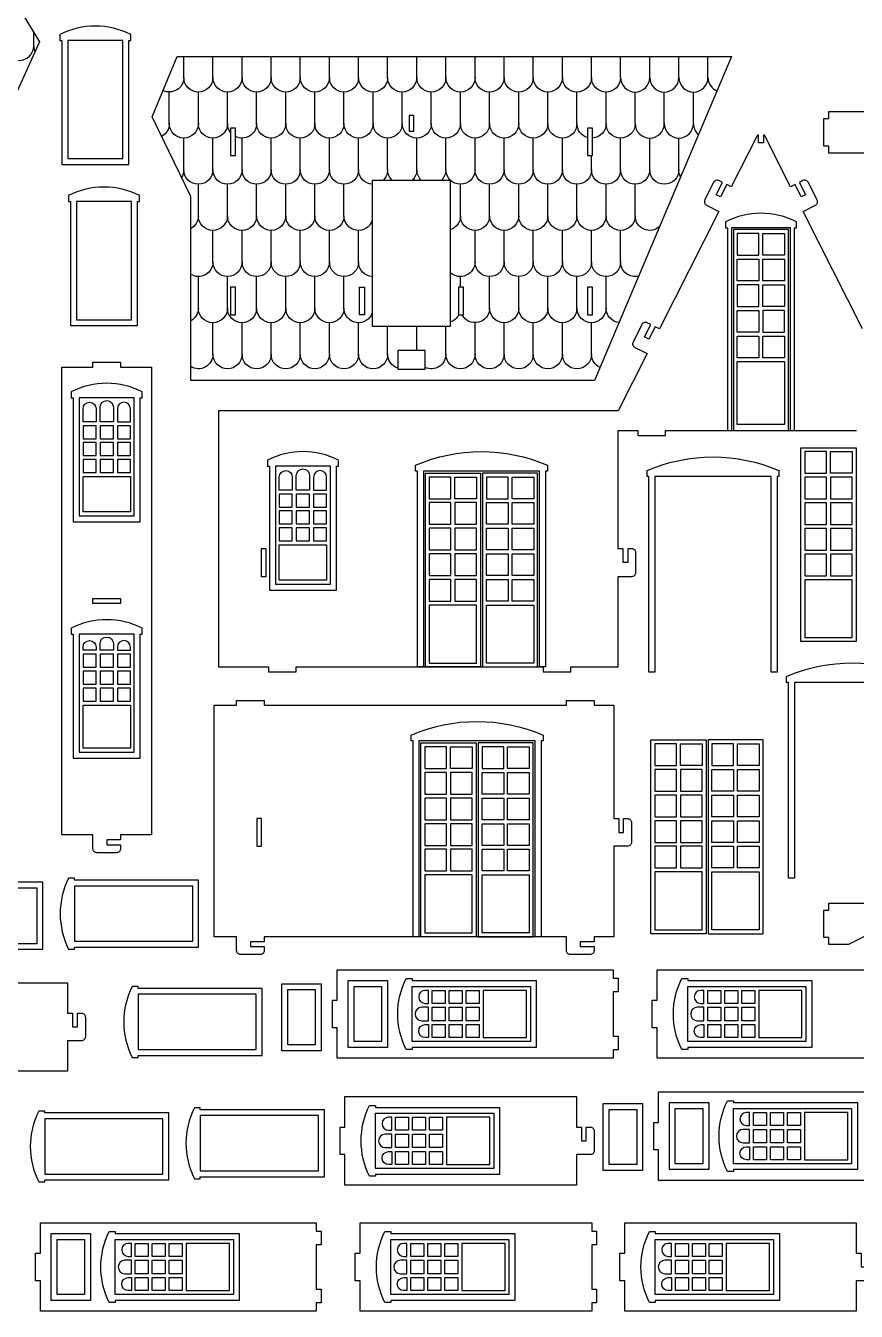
# Model space of a CAD drawing. Extents: x -1025 to 1051, y -1223 to 592.
# Drawn here: x 224 to 730, y -1209 to -426 of the extents above; entities that cross this region are included whole.
import ezdxf

# ---------------------------------------------------------------- set-up
doc = ezdxf.new("R2010")
doc.units = 0
doc.header["$MEASUREMENT"] = 0
doc.layers.add('LAYER1', color=18, linetype='CONTINUOUS')

msp = doc.modelspace()

# ---------------------------------------------------------------- linework, layer by layer
at = {"layer": 'LAYER1'}
for points in [[(217.71, -467.85), (217.71, -595.08), (64.49, -595.08), (64.49, -403.53), (212.36, -403.53), (232.07, -435.98)], [(282.86, -435.17), (249.26, -435.17), (249.26, -507.17), (282.86, -507.17)], [(315.89, -444.97), (653.58, -444.97), (570.17, -642.42), (324.15, -642.42), (324.15, -530.18), (300.59, -481.68)], [(460.15, -480.81), (457.15, -480.81), (457.15, -490.41), (460.15, -490.41)], [(351.4, -488.53), (348.4, -488.53), (348.4, -505.33), (351.4, -505.33)], [(568.9, -488.53), (565.9, -488.53), (565.9, -505.33), (568.9, -505.33)], [(482.5, -609.25), (482.5, -520.5), (434.8, -520.5), (434.8, -609.25)], [(288.13, -533.28), (254.53, -533.28), (254.53, -605.28), (288.13, -605.28)], [(689.55, -549.24), (653.55, -549.24), (653.55, -672.84), (689.55, -672.84)], [(688.35, -550.44), (654.75, -550.44), (654.75, -672.84), (688.35, -672.84)], [(670.35, -566.04), (670.35, -552.84), (657.15, -552.84), (657.15, -566.04)], [(672.75, -552.84), (685.95, -552.84), (685.95, -566.04), (672.75, -566.04)], [(670.35, -581.64), (657.15, -581.64), (657.15, -568.44), (670.35, -568.44)], [(672.75, -581.64), (672.75, -568.44), (685.95, -568.44), (685.95, -581.64)], [(351.4, -585.53), (348.4, -585.53), (348.4, -602.33), (351.4, -602.33)], [(427, -585.53), (430, -585.53), (430, -602.33), (427, -602.33)], [(490.3, -585.53), (487.3, -585.53), (487.3, -602.33), (490.3, -602.33)], [(568.9, -585.53), (565.9, -585.53), (565.9, -602.33), (568.9, -602.33)], [(657.15, -597.24), (670.35, -597.24), (670.35, -584.04), (657.15, -584.04)], [(672.75, -597.24), (672.75, -584.04), (685.95, -584.04), (685.95, -597.24)], [(670.35, -612.84), (657.15, -612.84), (657.15, -599.64), (670.35, -599.64)], [(672.75, -612.84), (685.95, -612.84), (685.95, -599.64), (672.75, -599.64)], [(657.15, -615.24), (670.35, -615.24), (670.35, -628.44), (657.15, -628.44)], [(672.75, -628.44), (672.75, -615.24), (685.95, -615.24), (685.95, -628.44)], [(467.05, -635.35), (467.05, -624.15), (450.25, -624.15), (450.25, -635.35)], [(657.15, -630.84), (685.95, -630.84), (685.95, -669.24), (657.15, -669.24)], [(289.81, -652.8), (256.21, -652.8), (256.21, -724.8), (289.81, -724.8)], [(258.61, -677.78), (266.53, -677.78), (266.53, -669.86), (258.61, -669.86)], [(268.93, -677.78), (277.09, -677.78), (277.09, -669.86), (268.93, -669.86)], [(279.49, -677.78), (287.41, -677.78), (287.41, -669.86), (279.49, -669.86)], [(258.61, -688.1), (266.53, -688.1), (266.53, -680.18), (258.61, -680.18)], [(268.93, -688.1), (277.09, -688.1), (277.09, -680.18), (268.93, -680.18)], [(279.49, -688.1), (287.41, -688.1), (287.41, -680.18), (279.49, -680.18)], [(695.86, -683.27), (729.46, -683.27), (729.46, -801.36), (695.86, -801.36)], [(698.26, -698.87), (711.46, -698.87), (711.46, -685.67), (698.26, -685.67)], [(727.06, -698.87), (713.86, -698.87), (713.86, -685.67), (727.06, -685.67)], [(258.61, -698.42), (266.53, -698.42), (266.53, -690.5), (258.61, -690.5)], [(268.93, -698.42), (277.09, -698.42), (277.09, -690.5), (268.93, -690.5)], [(279.49, -698.42), (287.41, -698.42), (287.41, -690.5), (279.49, -690.5)], [(409.35, -694.44), (375.75, -694.44), (375.75, -766.44), (409.35, -766.44)], [(287.41, -722.4), (258.61, -722.4), (258.61, -700.82), (287.41, -700.82)], [(467.1, -698.75), (500.7, -698.75), (500.7, -816.84), (467.1, -816.84)], [(469.5, -714.35), (482.7, -714.35), (482.7, -701.15), (469.5, -701.15)], [(498.3, -714.35), (485.1, -714.35), (485.1, -701.15), (498.3, -701.15)], [(535.5, -698.75), (501.9, -698.75), (501.9, -816.84), (535.5, -816.84)], [(504.3, -714.35), (517.5, -714.35), (517.5, -701.15), (504.3, -701.15)], [(533.1, -714.35), (519.9, -714.35), (519.9, -701.15), (533.1, -701.15)], [(698.26, -714.47), (711.46, -714.47), (711.46, -701.27), (698.26, -701.27)], [(727.06, -714.47), (727.06, -701.27), (713.86, -701.27), (713.86, -714.47)], [(378.15, -719.42), (386.07, -719.42), (386.07, -711.5), (378.15, -711.5)], [(388.47, -719.42), (396.63, -719.42), (396.63, -711.5), (388.47, -711.5)], [(399.03, -719.42), (406.95, -719.42), (406.95, -711.5), (399.03, -711.5)], [(469.5, -729.95), (482.7, -729.95), (482.7, -716.75), (469.5, -716.75)], [(498.3, -729.95), (498.3, -716.75), (485.1, -716.75), (485.1, -729.95)], [(504.3, -729.95), (504.3, -716.75), (517.5, -716.75), (517.5, -729.95)], [(533.1, -729.95), (519.9, -729.95), (519.9, -716.75), (533.1, -716.75)], [(711.46, -730.07), (711.46, -716.87), (698.26, -716.87), (698.26, -730.07)], [(727.06, -716.87), (713.86, -716.87), (713.86, -730.07), (727.06, -730.07)], [(378.15, -729.74), (386.07, -729.74), (386.07, -721.82), (378.15, -721.82)], [(388.47, -729.74), (396.63, -729.74), (396.63, -721.82), (388.47, -721.82)], [(399.03, -729.74), (406.95, -729.74), (406.95, -721.82), (399.03, -721.82)], [(378.15, -740.06), (386.07, -740.06), (386.07, -732.14), (378.15, -732.14)], [(388.47, -740.06), (396.63, -740.06), (396.63, -732.14), (388.47, -732.14)], [(399.03, -740.06), (406.95, -740.06), (406.95, -732.14), (399.03, -732.14)], [(482.7, -745.55), (482.7, -732.35), (469.5, -732.35), (469.5, -745.55)], [(498.3, -732.35), (485.1, -732.35), (485.1, -745.55), (498.3, -745.55)], [(504.3, -732.35), (517.5, -732.35), (517.5, -745.55), (504.3, -745.55)], [(519.9, -745.55), (519.9, -732.35), (533.1, -732.35), (533.1, -745.55)], [(711.46, -745.67), (711.46, -732.47), (698.26, -732.47), (698.26, -745.67)], [(713.86, -745.67), (727.06, -745.67), (727.06, -732.47), (713.86, -732.47)], [(406.95, -764.04), (378.15, -764.04), (378.15, -742.46), (406.95, -742.46)], [(368.55, -761.64), (370.05, -761.64), (370.05, -744.84), (367.05, -744.84), (367.05, -761.64)], [(482.7, -761.15), (482.7, -747.95), (469.5, -747.95), (469.5, -761.15)], [(485.1, -761.15), (498.3, -761.15), (498.3, -747.95), (485.1, -747.95)], [(517.5, -761.15), (504.3, -761.15), (504.3, -747.95), (517.5, -747.95)], [(519.9, -761.15), (519.9, -747.95), (533.1, -747.95), (533.1, -761.15)], [(711.46, -761.27), (711.46, -748.07), (698.26, -748.07), (698.26, -761.27)], [(713.86, -761.27), (727.06, -761.27), (727.06, -748.07), (713.86, -748.07)], [(482.7, -776.75), (482.7, -763.55), (469.5, -763.55), (469.5, -776.75)], [(485.1, -776.75), (498.3, -776.75), (498.3, -763.55), (485.1, -763.55)], [(517.5, -776.75), (504.3, -776.75), (504.3, -763.55), (517.5, -763.55)], [(519.9, -776.75), (519.9, -763.55), (533.1, -763.55), (533.1, -776.75)], [(698.26, -798.96), (727.06, -798.96), (727.06, -763.67), (698.26, -763.67)], [(264.61, -775.2), (281.41, -775.2), (281.41, -778.2), (264.61, -778.2)], [(469.5, -814.44), (498.3, -814.44), (498.3, -779.15), (469.5, -779.15)], [(533.1, -814.44), (504.3, -814.44), (504.3, -779.15), (533.1, -779.15)], [(289.81, -796.8), (256.21, -796.8), (256.21, -868.8), (289.81, -868.8)], [(258.61, -816.98), (266.53, -816.98), (266.53, -809.06), (258.61, -809.06)], [(268.93, -816.98), (277.09, -816.98), (277.09, -809.06), (268.93, -809.06)], [(279.49, -816.98), (287.41, -816.98), (287.41, -809.06), (279.49, -809.06)], [(258.61, -827.3), (266.53, -827.3), (266.53, -819.38), (258.61, -819.38)], [(268.93, -827.3), (277.09, -827.3), (277.09, -819.38), (268.93, -819.38)], [(279.49, -827.3), (287.41, -827.3), (287.41, -819.38), (279.49, -819.38)], [(258.61, -837.62), (266.53, -837.62), (266.53, -829.7), (258.61, -829.7)], [(268.93, -837.62), (277.09, -837.62), (277.09, -829.7), (268.93, -829.7)], [(279.49, -837.62), (287.41, -837.62), (287.41, -829.7), (279.49, -829.7)], [(287.41, -866.4), (258.61, -866.4), (258.61, -840.02), (287.41, -840.02)], [(604.51, -861.3), (638.11, -861.3), (638.11, -979.39), (604.51, -979.39)], [(672.91, -861.3), (639.31, -861.3), (639.31, -979.39), (672.91, -979.39)], [(464.43, -863.12), (498.03, -863.12), (498.03, -981.21), (464.43, -981.21)], [(466.83, -878.72), (480.03, -878.72), (480.03, -865.52), (466.83, -865.52)], [(495.63, -878.72), (482.43, -878.72), (482.43, -865.52), (495.63, -865.52)], [(532.83, -863.12), (499.23, -863.12), (499.23, -981.21), (532.83, -981.21)], [(501.63, -878.72), (514.83, -878.72), (514.83, -865.52), (501.63, -865.52)], [(530.43, -878.72), (517.23, -878.72), (517.23, -865.52), (530.43, -865.52)], [(606.91, -876.9), (620.11, -876.9), (620.11, -863.7), (606.91, -863.7)], [(635.71, -876.9), (622.51, -876.9), (622.51, -863.7), (635.71, -863.7)], [(641.71, -876.9), (654.91, -876.9), (654.91, -863.7), (641.71, -863.7)], [(670.51, -876.9), (657.31, -876.9), (657.31, -863.7), (670.51, -863.7)], [(466.83, -894.32), (480.03, -894.32), (480.03, -881.12), (466.83, -881.12)], [(495.63, -894.32), (495.63, -881.12), (482.43, -881.12), (482.43, -894.32)], [(501.63, -894.32), (501.63, -881.12), (514.83, -881.12), (514.83, -894.32)], [(530.43, -894.32), (517.23, -894.32), (517.23, -881.12), (530.43, -881.12)], [(606.91, -892.5), (620.11, -892.5), (620.11, -879.3), (606.91, -879.3)], [(635.71, -892.5), (635.71, -879.3), (622.51, -879.3), (622.51, -892.5)], [(641.71, -892.5), (641.71, -879.3), (654.91, -879.3), (654.91, -892.5)], [(670.51, -892.5), (657.31, -892.5), (657.31, -879.3), (670.51, -879.3)], [(480.03, -909.92), (480.03, -896.72), (466.83, -896.72), (466.83, -909.92)], [(495.63, -896.72), (482.43, -896.72), (482.43, -909.92), (495.63, -909.92)], [(501.63, -896.72), (514.83, -896.72), (514.83, -909.92), (501.63, -909.92)], [(517.23, -909.92), (517.23, -896.72), (530.43, -896.72), (530.43, -909.92)], [(620.11, -908.1), (620.11, -894.9), (606.91, -894.9), (606.91, -908.1)], [(635.71, -894.9), (622.51, -894.9), (622.51, -908.1), (635.71, -908.1)], [(641.71, -894.9), (654.91, -894.9), (654.91, -908.1), (641.71, -908.1)], [(657.31, -908.1), (657.31, -894.9), (670.51, -894.9), (670.51, -908.1)], [(365.88, -926.01), (367.38, -926.01), (367.38, -909.21), (364.38, -909.21), (364.38, -926.01)], [(480.03, -925.52), (480.03, -912.32), (466.83, -912.32), (466.83, -925.52)], [(482.43, -925.52), (495.63, -925.52), (495.63, -912.32), (482.43, -912.32)], [(514.83, -925.52), (501.63, -925.52), (501.63, -912.32), (514.83, -912.32)], [(517.23, -925.52), (517.23, -912.32), (530.43, -912.32), (530.43, -925.52)], [(620.11, -923.7), (620.11, -910.5), (606.91, -910.5), (606.91, -923.7)], [(622.51, -923.7), (635.71, -923.7), (635.71, -910.5), (622.51, -910.5)], [(654.91, -923.7), (641.71, -923.7), (641.71, -910.5), (654.91, -910.5)], [(657.31, -923.7), (657.31, -910.5), (670.51, -910.5), (670.51, -923.7)], [(480.03, -941.12), (480.03, -927.92), (466.83, -927.92), (466.83, -941.12)], [(482.43, -941.12), (495.63, -941.12), (495.63, -927.92), (482.43, -927.92)], [(514.83, -941.12), (501.63, -941.12), (501.63, -927.92), (514.83, -927.92)], [(517.23, -941.12), (517.23, -927.92), (530.43, -927.92), (530.43, -941.12)], [(620.11, -939.3), (620.11, -926.1), (606.91, -926.1), (606.91, -939.3)], [(622.51, -939.3), (635.71, -939.3), (635.71, -926.1), (622.51, -926.1)], [(654.91, -939.3), (641.71, -939.3), (641.71, -926.1), (654.91, -926.1)], [(657.31, -939.3), (657.31, -926.1), (670.51, -926.1), (670.51, -939.3)], [(466.83, -978.81), (495.63, -978.81), (495.63, -943.52), (466.83, -943.52)], [(530.43, -978.81), (501.63, -978.81), (501.63, -943.52), (530.43, -943.52)], [(606.91, -976.99), (635.71, -976.99), (635.71, -941.7), (606.91, -941.7)], [(670.51, -976.99), (641.71, -976.99), (641.71, -941.7), (670.51, -941.7)], [(158.55, -951.62), (158.55, -985.22), (230.55, -985.22), (230.55, -951.62)], [(253.41, -950.27), (253.41, -983.87), (325.41, -983.87), (325.41, -950.27)], [(413.48, -1036.63), (410.48, -1036.63), (410.48, -1019.83), (411.98, -1019.83), (413.48, -1019.83), (413.48, -1001.24), (581.48, -1001.24), (581.48, -1006.33), (584.48, -1006.33), (584.48, -1014.73), (581.48, -1014.73), (581.48, -1041.72), (584.48, -1041.72), (584.48, -1050.12), (581.48, -1050.12), (581.48, -1055.21), (413.48, -1055.21)], [(608.34, -1036.63), (605.34, -1036.63), (605.34, -1019.83), (606.84, -1019.83), (608.34, -1019.83), (608.34, -1001.24), (749.34, -1001.24), (749.34, -1006.33), (752.34, -1006.33), (752.34, -1014.73), (749.34, -1014.73), (749.34, -1041.72), (752.34, -1041.72), (752.34, -1050.12), (749.34, -1050.12), (749.34, -1055.21), (608.34, -1055.21)], [(379.65, -1050.62), (379.65, -1009.82), (403.65, -1009.82), (403.65, -1050.62)], [(420.07, -1048.63), (420.07, -1007.83), (444.07, -1007.83), (444.07, -1048.63)], [(292.13, -1016.26), (292.13, -1049.86), (364.13, -1049.86), (364.13, -1016.26)], [(400.05, -1013.42), (400.05, -1047.02), (383.25, -1047.02), (383.25, -1013.42)], [(440.47, -1011.43), (440.47, -1045.03), (423.67, -1045.03), (423.67, -1011.43)], [(459.08, -1045.03), (459.08, -1011.43), (531.08, -1011.43), (531.08, -1045.03)], [(479.26, -1013.83), (479.26, -1021.75), (471.34, -1021.75), (471.34, -1013.83)], [(489.58, -1013.83), (489.58, -1021.75), (481.66, -1021.75), (481.66, -1013.83)], [(499.9, -1013.83), (499.9, -1021.75), (491.98, -1021.75), (491.98, -1013.83)], [(528.68, -1042.63), (528.68, -1013.83), (502.3, -1013.83), (502.3, -1042.63)], [(626.94, -1045.03), (626.94, -1011.43), (698.94, -1011.43), (698.94, -1045.03)], [(647.12, -1013.83), (647.12, -1021.75), (639.2, -1021.75), (639.2, -1013.83)], [(657.44, -1013.83), (657.44, -1021.75), (649.52, -1021.75), (649.52, -1013.83)], [(667.76, -1013.83), (667.76, -1021.75), (659.84, -1021.75), (659.84, -1013.83)], [(696.54, -1042.63), (696.54, -1013.83), (670.16, -1013.83), (670.16, -1042.63)], [(479.26, -1024.15), (479.26, -1032.31), (471.34, -1032.31), (471.34, -1024.15)], [(489.58, -1024.15), (489.58, -1032.31), (481.66, -1032.31), (481.66, -1024.15)], [(499.9, -1024.15), (499.9, -1032.31), (491.98, -1032.31), (491.98, -1024.15)], [(647.12, -1024.15), (647.12, -1032.31), (639.2, -1032.31), (639.2, -1024.15)], [(657.44, -1024.15), (657.44, -1032.31), (649.52, -1032.31), (649.52, -1024.15)], [(667.76, -1024.15), (667.76, -1032.31), (659.84, -1032.31), (659.84, -1024.15)], [(479.26, -1034.71), (479.26, -1042.63), (471.34, -1042.63), (471.34, -1034.71)], [(489.58, -1034.71), (489.58, -1042.63), (481.66, -1042.63), (481.66, -1034.71)], [(499.9, -1034.71), (499.9, -1042.63), (491.98, -1042.63), (491.98, -1034.71)], [(647.12, -1034.71), (647.12, -1042.63), (639.2, -1042.63), (639.2, -1034.71)], [(657.44, -1034.71), (657.44, -1042.63), (649.52, -1042.63), (649.52, -1034.71)], [(667.76, -1034.71), (667.76, -1042.63), (659.84, -1042.63), (659.84, -1034.71)], [(609.2, -1111.05), (606.2, -1111.05), (606.2, -1094.25), (607.7, -1094.25), (609.2, -1094.25), (609.2, -1075.66), (777.2, -1075.66), (777.2, -1080.75), (780.2, -1080.75), (780.2, -1089.15), (777.2, -1089.15), (777.2, -1116.14), (780.2, -1116.14), (780.2, -1124.54), (777.2, -1124.54), (777.2, -1129.64), (609.2, -1129.64)], [(575.49, -1123.55), (575.49, -1082.75), (599.49, -1082.75), (599.49, -1123.55)], [(595.89, -1086.35), (595.89, -1119.95), (579.09, -1119.95), (579.09, -1086.35)], [(615.79, -1123.05), (615.79, -1082.25), (639.79, -1082.25), (639.79, -1123.05)], [(636.19, -1085.85), (636.19, -1119.45), (619.39, -1119.45), (619.39, -1085.85)], [(654.8, -1119.45), (654.8, -1085.85), (726.8, -1085.85), (726.8, -1119.45)], [(674.98, -1088.25), (674.98, -1096.17), (667.06, -1096.17), (667.06, -1088.25)], [(685.3, -1088.25), (685.3, -1096.17), (677.38, -1096.17), (677.38, -1088.25)], [(695.62, -1088.25), (695.62, -1096.17), (687.7, -1096.17), (687.7, -1088.25)], [(724.4, -1117.05), (724.4, -1088.25), (698.02, -1088.25), (698.02, -1117.05)], [(235.22, -1092.15), (235.22, -1125.75), (307.22, -1125.75), (307.22, -1092.15)], [(330, -1090.16), (330, -1123.76), (402, -1123.76), (402, -1090.16)], [(436.75, -1122.33), (436.75, -1088.73), (508.75, -1088.73), (508.75, -1122.33)], [(456.93, -1091.13), (456.93, -1099.05), (449.01, -1099.05), (449.01, -1091.13)], [(467.25, -1091.13), (467.25, -1099.05), (459.33, -1099.05), (459.33, -1091.13)], [(477.57, -1091.13), (477.57, -1099.05), (469.65, -1099.05), (469.65, -1091.13)], [(506.35, -1119.93), (506.35, -1091.13), (479.97, -1091.13), (479.97, -1119.93)], [(456.93, -1101.45), (456.93, -1109.61), (449.01, -1109.61), (449.01, -1101.45)], [(467.25, -1101.45), (467.25, -1109.61), (459.33, -1109.61), (459.33, -1101.45)], [(477.57, -1101.45), (477.57, -1109.61), (469.65, -1109.61), (469.65, -1101.45)], [(674.98, -1098.57), (674.98, -1106.73), (667.06, -1106.73), (667.06, -1098.57)], [(685.3, -1098.57), (685.3, -1106.73), (677.38, -1106.73), (677.38, -1098.57)], [(695.62, -1098.57), (695.62, -1106.73), (687.7, -1106.73), (687.7, -1098.57)], [(456.93, -1112.01), (456.93, -1119.93), (449.01, -1119.93), (449.01, -1112.01)], [(467.25, -1112.01), (467.25, -1119.93), (459.33, -1119.93), (459.33, -1112.01)], [(477.57, -1112.01), (477.57, -1119.93), (469.65, -1119.93), (469.65, -1112.01)], [(674.98, -1109.13), (674.98, -1117.05), (667.06, -1117.05), (667.06, -1109.13)], [(685.3, -1109.13), (685.3, -1117.05), (677.38, -1117.05), (677.38, -1109.13)], [(695.62, -1109.13), (695.62, -1117.05), (687.7, -1117.05), (687.7, -1109.13)], [(232.57, -1190.75), (229.57, -1190.75), (229.57, -1173.95), (231.07, -1173.95), (232.57, -1173.95), (232.57, -1155.37), (400.57, -1155.37), (400.57, -1160.46), (403.57, -1160.46), (403.57, -1168.86), (400.57, -1168.86), (400.57, -1195.85), (403.57, -1195.85), (403.57, -1204.25), (400.57, -1204.25), (400.57, -1209.34), (232.57, -1209.34)], [(427.43, -1190.75), (424.43, -1190.75), (424.43, -1173.95), (425.93, -1173.95), (427.43, -1173.95), (427.43, -1155.37), (568.43, -1155.37), (568.43, -1160.46), (571.43, -1160.46), (571.43, -1168.86), (568.43, -1168.86), (568.43, -1195.85), (571.43, -1195.85), (571.43, -1204.25), (568.43, -1204.25), (568.43, -1209.34), (427.43, -1209.34)], [(239.16, -1202.75), (239.16, -1161.95), (263.16, -1161.95), (263.16, -1202.75)], [(259.56, -1165.55), (259.56, -1199.15), (242.76, -1199.15), (242.76, -1165.55)], [(278.17, -1199.15), (278.17, -1165.55), (350.17, -1165.55), (350.17, -1199.15)], [(446.03, -1199.15), (446.03, -1165.55), (518.03, -1165.55), (518.03, -1199.15)], [(607.18, -1199.15), (607.18, -1165.55), (679.18, -1165.55), (679.18, -1199.15)], [(298.35, -1167.95), (298.35, -1175.87), (290.43, -1175.87), (290.43, -1167.95)], [(308.67, -1167.95), (308.67, -1175.87), (300.75, -1175.87), (300.75, -1167.95)], [(318.99, -1167.95), (318.99, -1175.87), (311.07, -1175.87), (311.07, -1167.95)], [(347.77, -1196.75), (347.77, -1167.95), (321.39, -1167.95), (321.39, -1196.75)], [(466.21, -1167.95), (466.21, -1175.87), (458.29, -1175.87), (458.29, -1167.95)], [(476.53, -1167.95), (476.53, -1175.87), (468.61, -1175.87), (468.61, -1167.95)], [(486.85, -1167.95), (486.85, -1175.87), (478.93, -1175.87), (478.93, -1167.95)], [(515.63, -1196.75), (515.63, -1167.95), (489.25, -1167.95), (489.25, -1196.75)], [(627.36, -1167.95), (627.36, -1175.87), (619.44, -1175.87), (619.44, -1167.95)], [(637.68, -1167.95), (637.68, -1175.87), (629.76, -1175.87), (629.76, -1167.95)], [(648, -1167.95), (648, -1175.87), (640.08, -1175.87), (640.08, -1167.95)], [(676.78, -1196.75), (676.78, -1167.95), (650.4, -1167.95), (650.4, -1196.75)], [(298.35, -1178.27), (298.35, -1186.43), (290.43, -1186.43), (290.43, -1178.27)], [(308.67, -1178.27), (308.67, -1186.43), (300.75, -1186.43), (300.75, -1178.27)], [(318.99, -1178.27), (318.99, -1186.43), (311.07, -1186.43), (311.07, -1178.27)], [(466.21, -1178.27), (466.21, -1186.43), (458.29, -1186.43), (458.29, -1178.27)], [(476.53, -1178.27), (476.53, -1186.43), (468.61, -1186.43), (468.61, -1178.27)], [(486.85, -1178.27), (486.85, -1186.43), (478.93, -1186.43), (478.93, -1178.27)], [(627.36, -1178.27), (627.36, -1186.43), (619.44, -1186.43), (619.44, -1178.27)], [(637.68, -1178.27), (637.68, -1186.43), (629.76, -1186.43), (629.76, -1178.27)], [(648, -1178.27), (648, -1186.43), (640.08, -1186.43), (640.08, -1178.27)], [(298.35, -1188.83), (298.35, -1196.75), (290.43, -1196.75), (290.43, -1188.83)], [(308.67, -1188.83), (308.67, -1196.75), (300.75, -1196.75), (300.75, -1188.83)], [(318.99, -1188.83), (318.99, -1196.75), (311.07, -1196.75), (311.07, -1188.83)], [(466.21, -1188.83), (466.21, -1196.75), (458.29, -1196.75), (458.29, -1188.83)], [(476.53, -1188.83), (476.53, -1196.75), (468.61, -1196.75), (468.61, -1188.83)], [(486.85, -1188.83), (486.85, -1196.75), (478.93, -1196.75), (478.93, -1188.83)], [(627.36, -1188.83), (627.36, -1196.75), (619.44, -1196.75), (619.44, -1188.83)], [(637.68, -1188.83), (637.68, -1196.75), (629.76, -1196.75), (629.76, -1188.83)], [(648, -1188.83), (648, -1196.75), (640.08, -1196.75), (640.08, -1188.83)]]:
    msp.add_lwpolyline(points, close=True, dxfattribs=at)
for points in [[(228.57, -438.49), (228.57, -430.22)], [(319.96, -457.73), (319.96, -444.97)], [(337.7, -457.73), (337.7, -444.97)], [(355.44, -457.73), (355.44, -444.97)], [(373.18, -457.73), (373.18, -444.97)], [(390.92, -457.73), (390.92, -444.97)], [(408.66, -457.73), (408.66, -444.97)], [(426.4, -457.73), (426.4, -444.97)], [(444.14, -457.73), (444.14, -444.97)], [(461.88, -457.73), (461.88, -444.97)], [(479.62, -457.73), (479.62, -444.97)], [(497.36, -457.73), (497.36, -444.97)], [(515.1, -457.73), (515.1, -444.97)], [(532.84, -457.73), (532.84, -444.97)], [(550.58, -457.73), (550.58, -444.97)], [(568.32, -457.73), (568.32, -444.97)], [(586.06, -457.73), (586.06, -444.97)], [(603.8, -457.73), (603.8, -444.97)], [(621.54, -457.73), (621.54, -444.97)], [(639.28, -457.73), (639.28, -444.97)], [(311.09, -485.83), (311.09, -466.6)], [(328.83, -485.83), (328.83, -466.6)], [(346.57, -485.83), (346.57, -466.6)], [(364.31, -485.83), (364.31, -466.6)], [(382.05, -485.83), (382.05, -466.6)], [(399.79, -485.83), (399.79, -466.6)], [(417.53, -485.83), (417.53, -466.6)], [(435.27, -485.83), (435.27, -466.6)], [(453.01, -485.83), (453.01, -466.6)], [(470.75, -485.83), (470.75, -466.6)], [(488.49, -485.83), (488.49, -466.6)], [(506.23, -485.83), (506.23, -466.6)], [(523.97, -485.83), (523.97, -466.6)], [(541.71, -485.83), (541.71, -466.6)], [(559.45, -485.83), (559.45, -466.6)], [(577.19, -485.83), (577.19, -466.6)], [(594.93, -485.83), (594.93, -466.6)], [(612.67, -485.83), (612.67, -466.6)], [(630.41, -485.83), (630.41, -466.6)], [(760.08, -503.77), (712.92, -503.77), (712.92, -499.57), (709.92, -499.57), (709.92, -482.77), (712.92, -482.77), (712.92, -478.57), (736.8, -478.57)], [(319.96, -513.94), (319.96, -494.7)], [(337.7, -513.94), (337.7, -494.7)], [(355.44, -513.94), (355.44, -494.7)], [(373.18, -513.94), (373.18, -494.7)], [(390.92, -513.94), (390.92, -494.7)], [(408.66, -513.94), (408.66, -494.7)], [(426.4, -513.94), (426.4, -494.7)], [(444.14, -513.94), (444.14, -494.7)], [(461.88, -513.94), (461.88, -494.7)], [(479.62, -513.94), (479.62, -494.7)], [(497.36, -513.94), (497.36, -494.7)], [(515.1, -513.94), (515.1, -494.7)], [(532.84, -513.94), (532.84, -494.7)], [(550.58, -513.94), (550.58, -494.7)], [(586.06, -513.94), (586.06, -494.7)], [(603.8, -513.94), (603.8, -494.7)], [(621.54, -513.94), (621.54, -494.7)], [(568.32, -513.94), (568.32, -505.33)], [(328.83, -542.04), (328.83, -522.81)], [(346.57, -542.04), (346.57, -522.81)], [(364.31, -542.04), (364.31, -522.81)], [(382.05, -542.04), (382.05, -522.81)], [(399.79, -542.04), (399.79, -522.81)], [(417.53, -542.04), (417.53, -522.81)], [(488.49, -542.04), (488.49, -522.81)], [(506.23, -542.04), (506.23, -522.81)], [(523.97, -542.04), (523.97, -522.81)], [(541.71, -542.04), (541.71, -522.81)], [(559.45, -542.04), (559.45, -522.81)], [(577.19, -542.04), (577.19, -522.81)], [(594.93, -542.04), (594.93, -522.81)], [(337.7, -570.14), (337.7, -550.91)], [(355.44, -570.14), (355.44, -550.91)], [(373.18, -570.14), (373.18, -550.91)], [(390.92, -570.14), (390.92, -550.91)], [(408.66, -570.14), (408.66, -550.91)], [(426.4, -570.14), (426.4, -550.91)], [(497.36, -570.14), (497.36, -550.91)], [(515.1, -570.14), (515.1, -550.91)], [(532.84, -570.14), (532.84, -550.91)], [(550.58, -570.14), (550.58, -550.91)], [(568.32, -570.14), (568.32, -550.91)], [(586.06, -570.14), (586.06, -550.91)], [(328.83, -598.25), (328.83, -579.01)], [(346.57, -598.25), (346.57, -579.01)], [(364.31, -598.25), (364.31, -579.01)], [(382.05, -598.25), (382.05, -579.01)], [(399.79, -598.25), (399.79, -579.01)], [(417.53, -598.25), (417.53, -579.01)], [(488.49, -585.53), (488.49, -579.01)], [(506.23, -598.25), (506.23, -579.01)], [(523.97, -598.25), (523.97, -579.01)], [(541.71, -598.25), (541.71, -579.01)], [(559.45, -598.25), (559.45, -579.01)], [(577.19, -598.25), (577.19, -579.01)], [(337.7, -626.35), (337.7, -607.12)], [(355.44, -626.35), (355.44, -607.12)], [(373.18, -626.35), (373.18, -607.12)], [(390.92, -626.35), (390.92, -607.12)], [(408.66, -626.35), (408.66, -607.12)], [(426.4, -626.35), (426.4, -607.12)], [(444.14, -626.35), (444.14, -609.25)], [(461.88, -624.15), (461.88, -609.25)], [(479.62, -626.35), (479.62, -609.25)], [(497.36, -626.35), (497.36, -607.12)], [(515.1, -626.35), (515.1, -607.12)], [(532.84, -626.35), (532.84, -607.12)], [(550.58, -626.35), (550.58, -607.12)], [(568.32, -626.35), (568.32, -607.12)], [(759.83, -968.29), (724.92, -985.91), (712.92, -985.91), (712.92, -981.72), (709.92, -981.72), (709.92, -964.92), (712.92, -964.92), (712.92, -960.72), (748.19, -960.72)]]:
    msp.add_lwpolyline(points, dxfattribs=at)
for points in [[(245.66, -435.17), (245.66, -510.77), (286.46, -510.77), (286.46, -435.17), (287.66, -435.17), (287.66, -431.57, 0.238913), (244.46, -431.57), (244.46, -435.17)], [(250.93, -533.28), (250.93, -608.88), (291.73, -608.88), (291.73, -533.28), (292.93, -533.28), (292.93, -529.68, 0.238913), (249.73, -529.68), (249.73, -533.28)], [(651.15, -549.24), (651.15, -672.84), (691.95, -672.84), (691.95, -549.24), (693.15, -549.24), (693.15, -545.64, 0.238913), (649.95, -545.64), (649.95, -549.24)], [(264.61, -927.6), (264.61, -919.2), (245.67, -919.2), (245.67, -634.2), (264.61, -634.2), (264.61, -631.2), (281.41, -631.2), (281.41, -634.2), (300.35, -634.2), (300.35, -919.2), (281.41, -919.2), (281.41, -922.2), (273.01, -922.2), (273.01, -925.2), (281.41, -925.2), (281.41, -927.6, -0.414214), (279.01, -930), (267.01, -930, -0.414214)], [(252.61, -652.8), (252.61, -728.4), (293.41, -728.4), (293.41, -652.8), (294.61, -652.8), (294.61, -649.2, 0.238913), (251.41, -649.2), (251.41, -652.8)], [(266.53, -659.54), (266.53, -667.46), (258.61, -667.46), (258.61, -659.54, -1)], [(268.93, -667.46), (268.93, -658.68, -1), (277.09, -658.68), (277.09, -667.46)], [(279.49, -659.54), (279.49, -667.46), (287.41, -667.46), (287.41, -659.54, 1)], [(372.15, -694.44), (372.15, -770.04), (412.95, -770.04), (412.95, -694.44), (414.15, -694.44), (414.15, -690.84, 0.238913), (370.95, -690.84), (370.95, -694.44)], [(540.3, -816.84), (536.7, -816.84), (536.7, -697.55), (465.9, -697.55), (465.9, -816.84), (462.3, -816.84), (462.3, -697.55), (461.1, -697.55), (461.1, -693.95, -0.205755), (541.5, -693.95), (541.5, -697.55), (540.3, -697.55)], [(681.34, -820.08), (677.74, -820.08), (677.74, -700.79), (606.94, -700.79), (606.94, -820.08), (603.34, -820.08), (603.34, -700.79), (602.14, -700.79), (602.14, -697.19, -0.205755), (682.54, -697.19), (682.54, -700.79), (681.34, -700.79)], [(388.47, -709.1), (388.47, -700.32, -1), (396.63, -700.32), (396.63, -709.1)], [(386.07, -701.18), (386.07, -709.1), (378.15, -709.1), (378.15, -701.18, -1)], [(399.03, -701.18), (399.03, -709.1), (406.95, -709.1), (406.95, -701.18, 1)], [(252.61, -796.8), (252.61, -872.4), (293.41, -872.4), (293.41, -796.8), (294.61, -796.8), (294.61, -793.2, 0.238913), (251.41, -793.2), (251.41, -796.8)], [(268.93, -806.66), (268.93, -802.68, -1), (277.09, -802.68), (277.09, -806.66)], [(266.53, -804.74), (266.53, -806.66), (258.61, -806.66), (258.61, -804.74, -1)], [(279.49, -804.74), (279.49, -806.66), (287.41, -806.66), (287.41, -804.74, 1)], [(766.31, -945.54), (762.71, -945.54), (762.71, -826.25), (691.91, -826.25), (691.91, -945.54), (688.31, -945.54), (688.31, -826.25), (687.11, -826.25), (687.11, -822.65, -0.205755), (767.51, -822.65), (767.51, -826.25), (766.31, -826.25)], [(569.88, -840.21), (581.88, -840.21), (581.88, -909.21), (584.88, -909.21), (584.88, -917.61), (587.88, -917.61), (587.88, -909.21), (590.28, -909.21, -0.414214), (592.68, -911.61), (592.68, -923.61, -0.414214), (590.28, -926.01), (581.88, -926.01), (581.88, -981.21), (569.88, -981.21), (569.88, -984.21), (561.48, -984.21), (561.48, -987.21), (569.88, -987.21), (569.88, -989.61, -0.414214), (567.48, -992.01), (555.48, -992.01, -0.414214), (553.08, -989.61), (553.08, -981.21), (368.92, -981.21), (368.92, -984.21), (360.52, -984.21), (360.52, -987.21), (368.92, -987.21), (368.92, -989.61, -0.414214), (366.52, -992.01), (354.52, -992.01, -0.414214), (352.12, -989.61), (352.12, -981.21), (338.36, -981.21), (338.36, -840.21), (352.12, -840.21), (352.12, -837.21), (368.92, -837.21), (368.92, -840.21), (553.08, -840.21), (553.08, -837.21), (569.88, -837.21)], [(537.63, -981.21), (534.03, -981.21), (534.03, -861.92), (463.23, -861.92), (463.23, -981.21), (459.63, -981.21), (459.63, -861.92), (458.43, -861.92), (458.43, -858.32, -0.205755), (538.83, -858.32), (538.83, -861.92), (537.63, -861.92)], [(158.55, -988.82), (234.15, -988.82), (234.15, -948.02), (158.55, -948.02), (158.55, -946.82), (154.95, -946.82, 0.238913), (154.95, -990.02), (158.55, -990.02)], [(253.41, -987.47), (329.01, -987.47), (329.01, -946.67), (253.41, -946.67), (253.41, -945.47), (249.81, -945.47, 0.238913), (249.81, -988.67), (253.41, -988.67)], [(108.18, -1027.74), (108.18, -1009.16), (249.18, -1009.16), (249.18, -1027.74), (252.18, -1027.74), (252.18, -1036.14), (255.18, -1036.14), (255.18, -1027.74), (257.58, -1027.74, -0.414214), (259.98, -1030.14), (259.98, -1042.14, -0.414214), (257.58, -1044.54), (249.18, -1044.54), (249.18, -1063.13), (108.18, -1063.13), (108.18, -1044.54), (105.18, -1044.54), (105.18, -1027.74)], [(459.08, -1007.83), (534.68, -1007.83), (534.68, -1048.63), (459.08, -1048.63), (459.08, -1049.83), (455.48, -1049.83, -0.238913), (455.48, -1006.63), (459.08, -1006.63)], [(626.94, -1007.83), (702.54, -1007.83), (702.54, -1048.63), (626.94, -1048.63), (626.94, -1049.83), (623.34, -1049.83, -0.238913), (623.34, -1006.63), (626.94, -1006.63)], [(292.13, -1053.46), (367.73, -1053.46), (367.73, -1012.66), (292.13, -1012.66), (292.13, -1011.46), (288.53, -1011.46, 0.238913), (288.53, -1054.66), (292.13, -1054.66)], [(467.02, -1021.75), (468.94, -1021.75), (468.94, -1013.83), (467.02, -1013.83, 1)], [(634.88, -1021.75), (636.8, -1021.75), (636.8, -1013.83), (634.88, -1013.83, 1)], [(468.94, -1024.15), (464.96, -1024.15, 1), (464.96, -1032.31), (468.94, -1032.31)], [(636.8, -1024.15), (632.82, -1024.15, 1), (632.82, -1032.31), (636.8, -1032.31)], [(467.02, -1034.71), (468.94, -1034.71), (468.94, -1042.63), (467.02, -1042.63, -1)], [(634.88, -1034.71), (636.8, -1034.71), (636.8, -1042.63), (634.88, -1042.63, -1)], [(418.15, -1097.13), (418.15, -1078.55), (559.15, -1078.55), (559.15, -1097.13), (562.15, -1097.13), (562.15, -1105.53), (565.15, -1105.53), (565.15, -1097.13), (567.55, -1097.13, -0.414214), (569.95, -1099.53), (569.95, -1111.53, -0.414214), (567.55, -1113.93), (559.15, -1113.93), (559.15, -1132.52), (418.15, -1132.52), (418.15, -1113.93), (415.15, -1113.93), (415.15, -1097.13)], [(235.22, -1129.35), (310.82, -1129.35), (310.82, -1088.55), (235.22, -1088.55), (235.22, -1087.35), (231.62, -1087.35, 0.238913), (231.62, -1130.55), (235.22, -1130.55)], [(330, -1127.36), (405.6, -1127.36), (405.6, -1086.56), (330, -1086.56), (330, -1085.36), (326.4, -1085.36, 0.238913), (326.4, -1128.56), (330, -1128.56)], [(436.75, -1085.13), (512.35, -1085.13), (512.35, -1125.93), (436.75, -1125.93), (436.75, -1127.13), (433.15, -1127.13, -0.238913), (433.15, -1083.93), (436.75, -1083.93)], [(654.8, -1082.25), (730.4, -1082.25), (730.4, -1123.05), (654.8, -1123.05), (654.8, -1124.25), (651.2, -1124.25, -0.238913), (651.2, -1081.05), (654.8, -1081.05)], [(662.74, -1096.17), (664.66, -1096.17), (664.66, -1088.25), (662.74, -1088.25, 1)], [(444.69, -1099.05), (446.61, -1099.05), (446.61, -1091.13), (444.69, -1091.13, 1)], [(446.61, -1101.45), (442.63, -1101.45, 1), (442.63, -1109.61), (446.61, -1109.61)], [(664.66, -1098.57), (660.68, -1098.57, 1), (660.68, -1106.73), (664.66, -1106.73)], [(444.69, -1112.01), (446.61, -1112.01), (446.61, -1119.93), (444.69, -1119.93, -1)], [(662.74, -1109.13), (664.66, -1109.13), (664.66, -1117.05), (662.74, -1117.05, -1)], [(588.58, -1173.95), (588.58, -1155.37), (729.58, -1155.37), (729.58, -1173.95), (732.58, -1173.95), (732.58, -1182.35), (735.58, -1182.35), (735.58, -1173.95), (737.98, -1173.95, -0.414214), (740.38, -1176.35), (740.38, -1188.35, -0.414214), (737.98, -1190.75), (729.58, -1190.75), (729.58, -1209.34), (588.58, -1209.34), (588.58, -1190.75), (585.58, -1190.75), (585.58, -1173.95)], [(278.17, -1161.95), (353.77, -1161.95), (353.77, -1202.75), (278.17, -1202.75), (278.17, -1203.95), (274.57, -1203.95, -0.238913), (274.57, -1160.75), (278.17, -1160.75)], [(446.03, -1161.95), (521.63, -1161.95), (521.63, -1202.75), (446.03, -1202.75), (446.03, -1203.95), (442.43, -1203.95, -0.238913), (442.43, -1160.75), (446.03, -1160.75)], [(607.18, -1161.95), (682.78, -1161.95), (682.78, -1202.75), (607.18, -1202.75), (607.18, -1203.95), (603.58, -1203.95, -0.238913), (603.58, -1160.75), (607.18, -1160.75)], [(286.11, -1175.87), (288.03, -1175.87), (288.03, -1167.95), (286.11, -1167.95, 1)], [(453.97, -1175.87), (455.89, -1175.87), (455.89, -1167.95), (453.97, -1167.95, 1)], [(615.12, -1175.87), (617.04, -1175.87), (617.04, -1167.95), (615.12, -1167.95, 1)], [(288.03, -1178.27), (284.05, -1178.27, 1), (284.05, -1186.43), (288.03, -1186.43)], [(455.89, -1178.27), (451.91, -1178.27, 1), (451.91, -1186.43), (455.89, -1186.43)], [(617.04, -1178.27), (613.06, -1178.27, 1), (613.06, -1186.43), (617.04, -1186.43)], [(286.11, -1188.83), (288.03, -1188.83), (288.03, -1196.75), (286.11, -1196.75, -1)], [(453.97, -1188.83), (455.89, -1188.83), (455.89, -1196.75), (453.97, -1196.75, -1)], [(615.12, -1188.83), (617.04, -1188.83), (617.04, -1196.75), (615.12, -1196.75, -1)]]:
    msp.add_lwpolyline(points, format="xyb", close=True, dxfattribs=at)
for points in [[(191.22, -443.94, 0.16682), (193.09, -438.49, 1), (210.83, -438.49, 1), (228.57, -438.49, 0.104172), (229.33, -442.07)], [(586.06, -457.73, -1), (568.32, -457.73, -1), (550.58, -457.73, -1), (532.84, -457.73, -1), (515.1, -457.73, -1), (497.36, -457.73, -1), (479.62, -457.73, -1), (461.88, -457.73, -1), (444.14, -457.73, -1), (426.4, -457.73, -1), (408.66, -457.73, -1), (390.92, -457.73, -1), (373.18, -457.73, -1), (355.44, -457.73, -1), (337.7, -457.73, -1), (319.96, -457.73, -0.552615), (307.24, -465.72)], [(586.06, -457.73, 1), (603.8, -457.73, 1), (621.54, -457.73, 1), (639.28, -457.73, 0.302686), (644.73, -465.91)], [(348.4, -491.24, -0.165242), (346.57, -485.83, -1), (328.83, -485.83, -1), (311.09, -485.83, -0.276515), (306.4, -493.65)], [(733.35, -610.93), (697.21, -539.34), (704.71, -535.56, 0.414214), (705.77, -532.33), (700.37, -521.62, 0.414214), (697.14, -520.56), (695, -521.64), (698.78, -529.14), (696.11, -530.49), (692.32, -522.99), (689.64, -524.34), (673.74, -492.84), (673.05, -492.84), (673.05, -497.64), (670.05, -497.64), (670.05, -492.84), (669.35, -492.84), (653.45, -524.34), (650.77, -522.99), (646.99, -530.49), (644.31, -529.14), (648.09, -521.64), (645.95, -520.56, 0.414214), (642.73, -521.62), (637.32, -532.33, 0.414214), (638.38, -535.56), (645.88, -539.34), (609.74, -610.93), (607.06, -609.58), (603.28, -617.08), (600.6, -615.73), (604.38, -608.23), (602.24, -607.15, 0.414214), (599.02, -608.21), (593.61, -618.92, 0.414214), (594.67, -622.14), (602.17, -625.93), (584.55, -660.84), (341.03, -660.84), (341.03, -816.84), (371.59, -816.84), (371.59, -819.84), (388.39, -819.84), (388.39, -816.84), (538.95, -816.84), (538.95, -819.84), (555.75, -819.84), (555.75, -816.84), (584.55, -816.84), (584.55, -761.64), (592.95, -761.64, 0.414214), (595.35, -759.24), (595.35, -747.24, 0.414214), (592.95, -744.84), (590.55, -744.84), (590.55, -753.24), (587.55, -753.24), (587.55, -744.84), (584.55, -744.84), (584.55, -672.84), (596.55, -672.84), (596.55, -675.84), (613.35, -675.84), (613.35, -672.84), (729.75, -672.84)], [(565.9, -494.37, -0.335604), (559.45, -485.83, -1), (541.71, -485.83, -1), (523.97, -485.83, -1), (506.23, -485.83, -1), (488.49, -485.83, -1), (470.75, -485.83, -1), (453.01, -485.83, -1), (435.27, -485.83, -1), (417.53, -485.83, -1), (399.79, -485.83, -1), (382.05, -485.83, -1), (364.31, -485.83, -0.560325), (351.4, -493.73)], [(594.93, -485.83, -1), (577.19, -485.83, -0.394978), (568.9, -494.68)], [(594.93, -485.83, 1), (612.67, -485.83, 1), (630.41, -485.83, 0.218062), (633.48, -492.55)], [(434.8, -522.79, -0.398999), (426.4, -513.94, -1), (408.66, -513.94, -1), (390.92, -513.94, -1), (373.18, -513.94, -1), (355.44, -513.94, -1), (337.7, -513.94, -1), (319.96, -513.94, -0.141827), (318.59, -518.67)], [(447.04, -520.5, -0.211429), (444.14, -513.94, -0.211429), (441.23, -520.5)], [(464.78, -520.5, -0.211429), (461.88, -513.94, -0.211429), (458.97, -520.5)], [(622.64, -518.22, -0.126556), (621.54, -513.94, -1), (603.8, -513.94, -1), (586.06, -513.94, -1), (568.32, -513.94, -1), (550.58, -513.94, -1), (532.84, -513.94, -1), (515.1, -513.94, -1), (497.36, -513.94, -1), (479.62, -513.94, -0.211429), (476.71, -520.5)], [(434.8, -544.87, -0.849605), (417.53, -542.04, -1), (399.79, -542.04, -1), (382.05, -542.04, -1), (364.31, -542.04, -1), (346.57, -542.04, -1), (328.83, -542.04, -0.276487), (324.15, -549.86)], [(609.82, -548.55, -0.654431), (594.93, -542.04, -1), (577.19, -542.04, -1), (559.45, -542.04, -1), (541.71, -542.04, -1), (523.97, -542.04, -1), (506.23, -542.04, -1), (488.49, -542.04, -0.320194), (482.5, -550.43)], [(434.8, -579, -0.398999), (426.4, -570.14, -1), (408.66, -570.14, -1), (390.92, -570.14, -1), (373.18, -570.14, -1), (355.44, -570.14, -1), (337.7, -570.14, -0.588198), (324.15, -577.68)], [(597.06, -578.75, -0.487426), (586.06, -570.14, -1), (568.32, -570.14, -1), (550.58, -570.14, -1), (532.84, -570.14, -1), (515.1, -570.14, -1), (497.36, -570.14, -0.652106), (482.5, -576.69)], [(434.8, -601.08, -0.849605), (417.53, -598.25, -1), (399.79, -598.25, -1), (382.05, -598.25, -1), (364.31, -598.25, -1), (346.57, -598.25, -1), (328.83, -598.25, -0.276487), (324.15, -606.07)], [(487.49, -602.33, -0.192833), (482.5, -606.64)], [(585.1, -607.07, -0.382995), (577.19, -598.25, -1), (559.45, -598.25, -1), (541.71, -598.25, -1), (523.97, -598.25, -1), (506.23, -598.25, -0.785786), (489.48, -602.33)], [(450.25, -634.78, -0.324493), (444.14, -626.35, -1), (426.4, -626.35, -1), (408.66, -626.35, -1), (390.92, -626.35, -1), (373.18, -626.35, -1), (355.44, -626.35, -1), (337.7, -626.35, -0.588198), (324.15, -633.89)], [(573.54, -634.44, -0.294902), (568.32, -626.35, -1), (550.58, -626.35, -1), (532.84, -626.35, -1), (515.1, -626.35, -1), (497.36, -626.35, -1), (479.62, -626.35, -0.546414), (467.05, -634.42)]]:
    msp.add_lwpolyline(points, format="xyb", dxfattribs=at)

doc.saveas('drawing.dxf')
